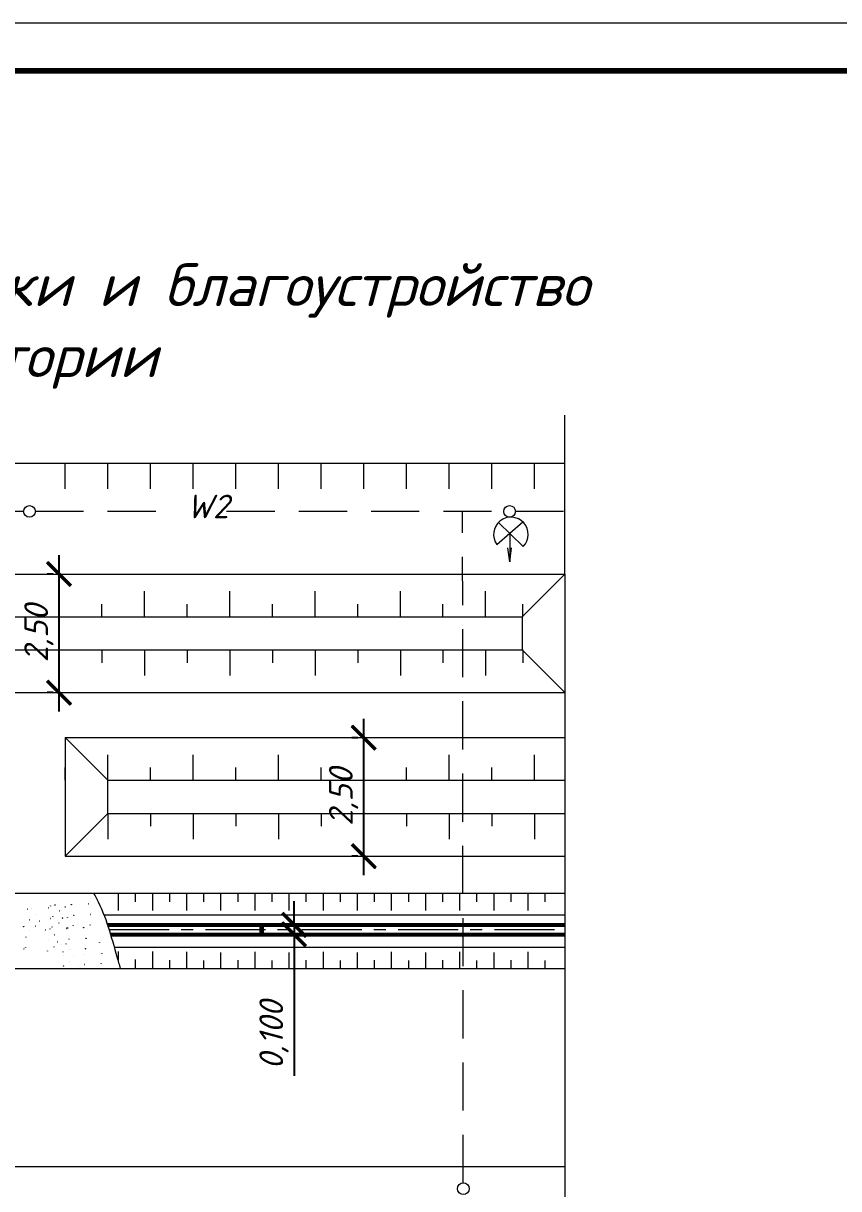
# Model space of a CAD drawing. Header units: millimetres. Extents: x 27137 to 30937, y -4667 to -569.
# Drawn here: x 28655.9 to 28741.9, y -691.6 to -568.7 of the extents above; entities that cross this region are included whole.
import ezdxf

# ---------------------------------------------------------------- set-up
doc = ezdxf.new("R2010")
doc.units = ezdxf.units.MM
doc.header["$LTSCALE"] = 0.4
doc.linetypes.add('осевая', pattern=[50.8, 31.75, -6.35, 6.35, -6.35])
doc.linetypes.add('штриховаяX2', pattern=[38.1, 25.4, -12.7])
doc.layers.add('здания', color=7, linetype='Continuous', lineweight=40)
doc.styles.add('Isocpeur', font='isocpeui.ttf', dxfattribs={"height": 2.5})
doc.styles.get("Standard").update_dxf_attribs({"font": 'isocpeui.ttf', "height": 2.5})
doc.dimstyles.new('06', dxfattribs={"dimtxt": 2.5, "dimasz": 2.5, "dimexe": 1.25, "dimexo": 0.625, "dimtad": 1, "dimdec": 0, "dimlfac": 200, "dimtxsty": 'Standard', "dimblk": 'OBLIQUE', "dimcen": 2.5, "dimdle": 2, "dimadec": 0, "dimazin": 0, "dimtfac": 1, "dimtdec": 0, "dimtmove": 0, "dimatfit": 3, "dimldrblk": 'OBLIQUE', "dimfxl": 1, "dimarcsym": 0})

# ---------------------------------------------------------------- blocks, each defined once
blk = doc.blocks.new('_Oblique')
at = {"color": 0, "linetype": 'ByBlock', "lineweight": -2}
blk.add_line((-0.5, -0.5), (0.5, 0.5), dxfattribs=at)
blk = doc.blocks.new('*D413')
at = {"color": 0, "lineweight": -2, "transparency": 16777216}
for p, q in [((28659.68, -641.29), (28659.68, -624.79)), ((28659.06, -626.79), (28658.43, -626.79)), ((28659.06, -639.29), (28658.43, -639.29))]:
    blk.add_line(p, q, dxfattribs=at)
at = {"layer": 'Defpoints', "color": 0, "transparency": 16777216}
for p in [(28659.68, -626.79), (28659.68, -626.79), (28659.68, -639.29)]:
    blk.add_point(p, dxfattribs=at)
at = {"color": 0, "lineweight": -2, "transparency": 16777216, "xscale": 2.5, "yscale": 2.5, "zscale": 2.5}
for p, rotation in [((28659.68, -626.79), 90), ((28659.68, -639.29), 270)]:
    blk.add_blockref('_Oblique', p, dxfattribs=dict(at, rotation=rotation))
at = {"color": 0, "lineweight": 15, "transparency": 16777216, "insert": (28657.56, -633.04), "char_height": 2.5, "attachment_point": 5, "rotation": 90, "style": 'Isocpeur'}
blk.add_mtext('2,50', dxfattribs=at)
blk = doc.blocks.new('*D418')
at = {"color": 0, "lineweight": -2, "transparency": 16777216}
for p, q in [((28691.82, -658.54), (28691.82, -642.04)), ((28691.2, -644.04), (28690.57, -644.04)), ((28691.2, -656.54), (28690.57, -656.54))]:
    blk.add_line(p, q, dxfattribs=at)
at = {"layer": 'Defpoints', "color": 0, "transparency": 16777216}
for p in [(28691.82, -644.04), (28691.82, -644.04), (28691.82, -656.54)]:
    blk.add_point(p, dxfattribs=at)
at = {"color": 0, "lineweight": -2, "transparency": 16777216, "xscale": 2.5, "yscale": 2.5, "zscale": 2.5}
for p, rotation in [((28691.82, -644.04), 90), ((28691.82, -656.54), 270)]:
    blk.add_blockref('_Oblique', p, dxfattribs=dict(at, rotation=rotation))
at = {"color": 0, "lineweight": 15, "transparency": 16777216, "insert": (28689.7, -650.29), "char_height": 2.5, "attachment_point": 5, "rotation": 90, "style": 'Isocpeur'}
blk.add_mtext('2,50', dxfattribs=at)
blk = doc.blocks.new('*D436')
at = {"color": 0, "lineweight": -2, "transparency": 16777216}
for p, q in [((28684.48, -663.79), (28684.48, -661.29)), ((28687.45, -663.79), (28683.23, -663.79)), ((28684.48, -663.79), (28684.48, -664.79)), ((28687.45, -664.79), (28683.23, -664.79)), ((28684.48, -664.79), (28684.48, -679.7))]:
    blk.add_line(p, q, dxfattribs=at)
at = {"layer": 'Defpoints', "color": 0, "transparency": 16777216}
for p in [(28688.07, -663.79), (28684.48, -664.79), (28688.07, -664.79)]:
    blk.add_point(p, dxfattribs=at)
at = {"color": 0, "lineweight": -2, "transparency": 16777216, "xscale": 2.5, "yscale": 2.5, "zscale": 2.5}
for p, rotation in [((28684.48, -663.79), 270), ((28684.48, -664.79), 90)]:
    blk.add_blockref('_Oblique', p, dxfattribs=dict(at, rotation=rotation))
at = {"color": 0, "lineweight": 15, "transparency": 16777216, "insert": (28682.36, -675.42), "char_height": 2.5, "attachment_point": 5, "rotation": 90, "style": 'Isocpeur'}
blk.add_mtext('0,100', dxfattribs=at)
blk = doc.blocks.new('_ArchTick')
at = {"color": 0, "linetype": 'ByBlock', "const_width": 0.15}
blk.add_lwpolyline([(-0.5, -0.5), (0.5, 0.5)], dxfattribs=at)

msp = doc.modelspace()

# ---------------------------------------------------------------- linework, layer by layer
at = {"lineweight": 15, "ltscale": 0.5}
for p, q in [((28713.0342, -615.0093), (28713.0342, -610.0093)), ((28713.0342, -626.7868), (28713.0342, -615.0093)), ((28705.8601, -623.6736), (28708.5942, -621.2749)), ((28708.6516, -623.8812), (28706.0343, -621.3312)), ((28707.2168, -622.4833), (28707.2168, -625.4943)), ((28707.2168, -625.4943), (28707.0227, -624.0244)), ((28707.2168, -625.4943), (28707.4082, -624.028)), ((28610.1826, -626.7868), (28713.0342, -626.7868)), ((28713.0342, -626.7868), (28713.0342, -713.3333)), ((28614.6826, -631.2868), (28708.5342, -631.2868)), ((28708.5342, -631.2868), (28708.5342, -634.7868)), ((28614.6826, -634.7868), (28708.5342, -634.7868)), ((28610.1826, -639.2868), (28713.0342, -639.2868)), ((28660.3213, -644.0368), (28713.0342, -644.0368)), ((28660.3213, -644.0368), (28660.3213, -656.5368)), ((28664.8213, -648.5368), (28713.0342, -648.5368)), ((28664.8213, -652.0368), (28664.8213, -648.5368)), ((28664.8213, -652.0368), (28713.0342, -652.0368)), ((28660.3213, -656.5368), (28713.0342, -656.5368)), ((28648.6506, -660.4591), (28713.0342, -660.4591)), ((28664.4168, -662.7291), (28713.0342, -662.7291)), ((28664.9575, -663.7868), (28682.1056, -663.7868)), ((28665.4969, -666.1291), (28713.0342, -666.1291)), ((28623.0873, -668.3991), (28713.0342, -668.3991)), ((28178.1826, -689.2868), (28713.0342, -689.2868))]:
    msp.add_line(p, q, dxfattribs=at)
at = {"lineweight": 15}
for p, q in [((28178.1826, -615.0909), (28713.0342, -615.0909)), ((28660.3213, -617.7909), (28660.3213, -615.0909)), ((28664.8213, -617.7909), (28664.8213, -615.0909)), ((28669.3213, -617.7909), (28669.3213, -615.0909)), ((28673.8213, -617.7909), (28673.8213, -615.0909)), ((28678.3213, -617.7909), (28678.3213, -615.0909)), ((28682.8213, -617.7909), (28682.8213, -615.0909)), ((28687.3213, -617.7909), (28687.3213, -615.0909)), ((28687.3213, -617.7909), (28687.3213, -615.0909)), ((28691.8213, -617.7909), (28691.8213, -615.0909)), ((28691.8213, -617.7909), (28691.8213, -615.0909)), ((28696.3213, -617.7909), (28696.3213, -615.0909)), ((28700.8213, -617.7909), (28700.8213, -615.0909)), ((28705.3213, -617.7909), (28705.3213, -615.0909)), ((28705.3213, -617.7909), (28705.3213, -615.0909)), ((28709.8213, -617.7909), (28709.8213, -615.0909)), ((28713.0342, -626.7868), (28708.5342, -631.2868)), ((28659.6826, -631.2868), (28659.6826, -628.5868)), ((28659.6826, -631.2868), (28659.6826, -628.5868)), ((28659.6826, -631.2868), (28659.6826, -628.5868)), ((28659.6826, -631.2868), (28659.6826, -628.5868)), ((28659.6826, -631.2868), (28659.6826, -628.5868)), ((28659.6826, -631.2868), (28659.6826, -628.5868)), ((28659.6826, -631.2868), (28659.6826, -628.5868)), ((28659.6826, -631.2868), (28659.6826, -628.5868)), ((28659.6826, -631.2868), (28659.6826, -628.5868)), ((28659.6826, -631.2868), (28659.6826, -628.5868)), ((28668.6826, -631.2868), (28668.6826, -628.5868)), ((28668.6826, -631.2868), (28668.6826, -628.5868)), ((28668.6826, -631.2868), (28668.6826, -628.5868)), ((28668.6826, -631.2868), (28668.6826, -628.5868)), ((28677.6826, -631.2868), (28677.6826, -628.5868)), ((28677.6826, -631.2868), (28677.6826, -628.5868)), ((28677.6826, -631.2868), (28677.6826, -628.5868)), ((28677.6826, -631.2868), (28677.6826, -628.5868)), ((28677.6826, -631.2868), (28677.6826, -628.5868)), ((28677.6826, -631.2868), (28677.6826, -628.5868)), ((28677.6826, -631.2868), (28677.6826, -628.5868)), ((28677.6826, -631.2868), (28677.6826, -628.5868)), ((28677.6826, -631.2868), (28677.6826, -628.5868)), ((28677.6826, -631.2868), (28677.6826, -628.5868)), ((28677.6826, -631.2868), (28677.6826, -628.5868)), ((28677.6826, -631.2868), (28677.6826, -628.5868)), ((28686.6826, -631.2868), (28686.6826, -628.5868)), ((28686.6826, -631.2868), (28686.6826, -628.5868)), ((28686.6826, -631.2868), (28686.6826, -628.5868)), ((28686.6826, -631.2868), (28686.6826, -628.5868)), ((28686.6826, -631.2868), (28686.6826, -628.5868)), ((28686.6826, -631.2868), (28686.6826, -628.5868)), ((28686.6826, -631.2868), (28686.6826, -628.5868)), ((28686.6826, -631.2868), (28686.6826, -628.5868)), ((28695.6826, -631.2868), (28695.6826, -628.5868)), ((28695.6826, -631.2868), (28695.6826, -628.5868)), ((28695.6826, -631.2868), (28695.6826, -628.5868)), ((28695.6826, -631.2868), (28695.6826, -628.5868)), ((28695.6826, -631.2868), (28695.6826, -628.5868)), ((28695.6826, -631.2868), (28695.6826, -628.5868)), ((28704.6826, -631.2868), (28704.6826, -628.5868)), ((28704.6826, -631.2868), (28704.6826, -628.5868)), ((28704.6826, -631.2868), (28704.6826, -628.5868)), ((28704.6826, -631.2868), (28704.6826, -628.5868)), ((28664.1826, -631.2868), (28664.1826, -629.9368)), ((28664.1826, -631.2868), (28664.1826, -629.9368)), ((28673.1826, -631.2868), (28673.1826, -629.9368)), ((28682.1826, -631.2868), (28682.1826, -629.9368)), ((28682.1826, -631.2868), (28682.1826, -629.9368)), ((28682.1826, -631.2868), (28682.1826, -629.9368)), ((28682.1826, -631.2868), (28682.1826, -629.9368)), ((28691.1826, -631.2868), (28691.1826, -629.9368)), ((28700.1826, -631.2868), (28700.1826, -629.9368)), ((28700.1826, -631.2868), (28700.1826, -629.9368)), ((28708.5968, -631.2868), (28708.5968, -629.9368)), ((28659.6826, -634.7868), (28659.6826, -637.4868)), ((28659.6826, -634.7868), (28659.6826, -637.4868)), ((28659.6826, -634.7868), (28659.6826, -637.4868)), ((28659.6826, -634.7868), (28659.6826, -637.4868)), ((28659.6826, -634.7868), (28659.6826, -637.4868)), ((28659.6826, -634.7868), (28659.6826, -637.4868)), ((28659.6826, -634.7868), (28659.6826, -637.4868)), ((28659.6826, -634.7868), (28659.6826, -637.4868)), ((28659.6826, -634.7868), (28659.6826, -637.4868)), ((28659.6826, -634.7868), (28659.6826, -637.4868)), ((28664.1826, -634.7868), (28664.1826, -636.1368)), ((28664.1826, -634.7868), (28664.1826, -636.1368)), ((28668.6826, -634.7868), (28668.6826, -637.4868)), ((28668.6826, -634.7868), (28668.6826, -637.4868)), ((28668.6826, -634.7868), (28668.6826, -637.4868)), ((28668.6826, -634.7868), (28668.6826, -637.4868)), ((28673.1826, -634.7868), (28673.1826, -636.1368)), ((28677.6826, -634.7868), (28677.6826, -637.4868)), ((28677.6826, -634.7868), (28677.6826, -637.4868)), ((28677.6826, -634.7868), (28677.6826, -637.4868)), ((28677.6826, -634.7868), (28677.6826, -637.4868)), ((28677.6826, -634.7868), (28677.6826, -637.4868)), ((28677.6826, -634.7868), (28677.6826, -637.4868)), ((28677.6826, -634.7868), (28677.6826, -637.4868)), ((28677.6826, -634.7868), (28677.6826, -637.4868)), ((28677.6826, -634.7868), (28677.6826, -637.4868)), ((28677.6826, -634.7868), (28677.6826, -637.4868)), ((28677.6826, -634.7868), (28677.6826, -637.4868)), ((28677.6826, -634.7868), (28677.6826, -637.4868)), ((28682.1826, -634.7868), (28682.1826, -636.1368)), ((28682.1826, -634.7868), (28682.1826, -636.1368)), ((28682.1826, -634.7868), (28682.1826, -636.1368)), ((28682.1826, -634.7868), (28682.1826, -636.1368)), ((28686.6826, -634.7868), (28686.6826, -637.4868)), ((28686.6826, -634.7868), (28686.6826, -637.4868)), ((28686.6826, -634.7868), (28686.6826, -637.4868)), ((28686.6826, -634.7868), (28686.6826, -637.4868)), ((28686.6826, -634.7868), (28686.6826, -637.4868)), ((28686.6826, -634.7868), (28686.6826, -637.4868)), ((28686.6826, -634.7868), (28686.6826, -637.4868)), ((28686.6826, -634.7868), (28686.6826, -637.4868)), ((28691.1826, -634.7868), (28691.1826, -636.1368)), ((28695.6826, -634.7868), (28695.6826, -637.4868)), ((28695.6826, -634.7868), (28695.6826, -637.4868)), ((28695.6826, -634.7868), (28695.6826, -637.4868)), ((28695.6826, -634.7868), (28695.6826, -637.4868)), ((28695.6826, -634.7868), (28695.6826, -637.4868)), ((28695.6826, -634.7868), (28695.6826, -637.4868)), ((28700.1826, -634.7868), (28700.1826, -636.1368)), ((28700.1826, -634.7868), (28700.1826, -636.1368)), ((28704.6826, -634.7868), (28704.6826, -637.4868)), ((28704.6826, -634.7868), (28704.6826, -637.4868)), ((28704.6826, -634.7868), (28704.6826, -637.4868)), ((28704.6826, -634.7868), (28704.6826, -637.4868)), ((28708.5342, -634.7868), (28713.0342, -639.2868)), ((28708.5968, -634.7868), (28708.5968, -636.1368)), ((28660.3213, -644.0368), (28664.8213, -648.5368)), ((28664.8213, -648.5368), (28664.8213, -645.8368)), ((28664.8213, -648.5368), (28664.8213, -645.8368)), ((28664.8213, -648.5368), (28664.8213, -645.8368)), ((28664.8213, -648.5368), (28664.8213, -645.8368)), ((28664.8213, -648.5368), (28664.8213, -645.8368)), ((28664.8213, -648.5368), (28664.8213, -645.8368)), ((28664.8213, -648.5368), (28664.8213, -645.8368)), ((28664.8213, -648.5368), (28664.8213, -645.8368)), ((28673.8213, -648.5368), (28673.8213, -645.8368)), ((28673.8213, -648.5368), (28673.8213, -645.8368)), ((28682.8213, -648.5368), (28682.8213, -645.8368)), ((28682.8213, -648.5368), (28682.8213, -645.8368)), ((28682.8213, -648.5368), (28682.8213, -645.8368)), ((28682.8213, -648.5368), (28682.8213, -645.8368)), ((28682.8213, -648.5368), (28682.8213, -645.8368)), ((28682.8213, -648.5368), (28682.8213, -645.8368)), ((28682.8213, -648.5368), (28682.8213, -645.8368)), ((28682.8213, -648.5368), (28682.8213, -645.8368)), ((28691.8213, -648.5368), (28691.8213, -645.8368)), ((28691.8213, -648.5368), (28691.8213, -645.8368)), ((28700.8213, -648.5368), (28700.8213, -645.8368)), ((28700.8213, -648.5368), (28700.8213, -645.8368)), ((28700.8213, -648.5368), (28700.8213, -645.8368)), ((28700.8213, -648.5368), (28700.8213, -645.8368)), ((28700.8213, -648.5368), (28700.8213, -645.8368)), ((28700.8213, -648.5368), (28700.8213, -645.8368)), ((28700.8213, -648.5368), (28700.8213, -645.8368)), ((28700.8213, -648.5368), (28700.8213, -645.8368)), ((28709.8213, -648.5368), (28709.8213, -645.8368)), ((28709.8213, -648.5368), (28709.8213, -645.8368)), ((28660.3213, -648.5368), (28660.3213, -647.1868)), ((28669.3213, -648.5368), (28669.3213, -647.1868)), ((28678.3213, -648.5368), (28678.3213, -647.1868)), ((28687.3213, -648.5368), (28687.3213, -647.1868)), ((28696.3213, -648.5368), (28696.3213, -647.1868)), ((28705.3213, -648.5368), (28705.3213, -647.1868)), ((28664.8213, -652.0368), (28660.3213, -656.5368)), ((28664.8213, -652.0368), (28664.8213, -654.7368)), ((28664.8213, -652.0368), (28664.8213, -654.7368)), ((28664.8213, -652.0368), (28664.8213, -654.7368)), ((28664.8213, -652.0368), (28664.8213, -654.7368)), ((28664.8213, -652.0368), (28664.8213, -654.7368)), ((28664.8213, -652.0368), (28664.8213, -654.7368)), ((28664.8213, -652.0368), (28664.8213, -654.7368)), ((28664.8213, -652.0368), (28664.8213, -654.7368)), ((28669.3213, -652.0368), (28669.3213, -653.3868)), ((28673.8213, -652.0368), (28673.8213, -654.7368)), ((28673.8213, -652.0368), (28673.8213, -654.7368)), ((28673.8213, -652.0368), (28673.8213, -654.7368)), ((28673.8213, -652.0368), (28673.8213, -654.7368)), ((28673.8213, -652.0368), (28673.8213, -654.7368)), ((28673.8213, -652.0368), (28673.8213, -654.7368)), ((28673.8213, -652.0368), (28673.8213, -654.7368)), ((28673.8213, -652.0368), (28673.8213, -654.7368)), ((28678.3213, -652.0368), (28678.3213, -653.3868)), ((28678.3213, -652.0368), (28678.3213, -653.3868)), ((28682.8213, -652.0368), (28682.8213, -654.7368)), ((28682.8213, -652.0368), (28682.8213, -654.7368)), ((28682.8213, -652.0368), (28682.8213, -654.7368)), ((28682.8213, -652.0368), (28682.8213, -654.7368)), ((28682.8213, -652.0368), (28682.8213, -654.7368)), ((28682.8213, -652.0368), (28682.8213, -654.7368)), ((28682.8213, -652.0368), (28682.8213, -654.7368)), ((28682.8213, -652.0368), (28682.8213, -654.7368)), ((28682.8213, -652.0368), (28682.8213, -654.7368)), ((28682.8213, -652.0368), (28682.8213, -654.7368)), ((28682.8213, -652.0368), (28682.8213, -654.7368)), ((28682.8213, -652.0368), (28682.8213, -654.7368)), ((28682.8213, -652.0368), (28682.8213, -654.7368)), ((28682.8213, -652.0368), (28682.8213, -654.7368)), ((28682.8213, -652.0368), (28682.8213, -654.7368)), ((28682.8213, -652.0368), (28682.8213, -654.7368)), ((28682.8213, -652.0368), (28682.8213, -654.7368)), ((28682.8213, -652.0368), (28682.8213, -654.7368)), ((28687.3213, -652.0368), (28687.3213, -653.3868)), ((28687.3213, -652.0368), (28687.3213, -653.3868)), ((28687.3213, -652.0368), (28687.3213, -653.3868)), ((28691.8213, -652.0368), (28691.8213, -654.7368)), ((28691.8213, -652.0368), (28691.8213, -654.7368)), ((28691.8213, -652.0368), (28691.8213, -654.7368)), ((28691.8213, -652.0368), (28691.8213, -654.7368)), ((28691.8213, -652.0368), (28691.8213, -654.7368)), ((28691.8213, -652.0368), (28691.8213, -654.7368)), ((28691.8213, -652.0368), (28691.8213, -654.7368)), ((28691.8213, -652.0368), (28691.8213, -654.7368)), ((28696.3213, -652.0368), (28696.3213, -653.3868)), ((28696.3213, -652.0368), (28696.3213, -653.3868)), ((28700.8213, -652.0368), (28700.8213, -654.7368)), ((28700.8213, -652.0368), (28700.8213, -654.7368)), ((28700.8213, -652.0368), (28700.8213, -654.7368)), ((28700.8213, -652.0368), (28700.8213, -654.7368)), ((28700.8213, -652.0368), (28700.8213, -654.7368)), ((28700.8213, -652.0368), (28700.8213, -654.7368)), ((28700.8213, -652.0368), (28700.8213, -654.7368)), ((28700.8213, -652.0368), (28700.8213, -654.7368)), ((28700.8213, -652.0368), (28700.8213, -654.7368)), ((28700.8213, -652.0368), (28700.8213, -654.7368)), ((28700.8213, -652.0368), (28700.8213, -654.7368)), ((28700.8213, -652.0368), (28700.8213, -654.7368)), ((28700.8213, -652.0368), (28700.8213, -654.7368)), ((28700.8213, -652.0368), (28700.8213, -654.7368)), ((28700.8213, -652.0368), (28700.8213, -654.7368)), ((28700.8213, -652.0368), (28700.8213, -654.7368)), ((28700.8213, -652.0368), (28700.8213, -654.7368)), ((28700.8213, -652.0368), (28700.8213, -654.7368)), ((28705.3213, -652.0368), (28705.3213, -653.3868)), ((28705.3213, -652.0368), (28705.3213, -653.3868)), ((28709.8213, -652.0368), (28709.8213, -654.7368)), ((28709.8213, -652.0368), (28709.8213, -654.7368)), ((28665.9272, -660.4591), (28665.9272, -662.2591)), ((28667.7272, -660.4591), (28667.7272, -661.3591)), ((28669.5272, -660.4591), (28669.5272, -662.2591)), ((28669.5272, -660.4591), (28669.5272, -662.2591)), ((28671.3272, -660.4591), (28671.3272, -661.3591)), ((28671.3272, -660.4591), (28671.3272, -661.3591)), ((28671.3272, -660.4591), (28671.3272, -661.3591)), ((28673.1272, -660.4591), (28673.1272, -662.2591)), ((28673.1272, -660.4591), (28673.1272, -662.2591)), ((28674.9272, -660.4591), (28674.9272, -661.3591)), ((28674.9272, -660.4591), (28674.9272, -661.3591)), ((28674.9272, -660.4591), (28674.9272, -661.3591)), ((28676.7272, -660.4591), (28676.7272, -662.2591)), ((28676.7272, -660.4591), (28676.7272, -662.2591)), ((28678.5272, -660.4591), (28678.5272, -661.3591)), ((28678.5272, -660.4591), (28678.5272, -661.3591)), ((28678.5272, -660.4591), (28678.5272, -661.3591)), ((28680.3272, -660.4591), (28680.3272, -662.2591)), ((28680.3272, -660.4591), (28680.3272, -662.2591)), ((28682.1272, -660.4591), (28682.1272, -661.3591)), ((28682.1272, -660.4591), (28682.1272, -661.3591)), ((28682.1272, -660.4591), (28682.1272, -661.3591)), ((28683.9272, -660.4591), (28683.9272, -662.2591)), ((28683.9272, -660.4591), (28683.9272, -662.2591)), ((28685.7272, -660.4591), (28685.7272, -661.3591)), ((28685.7272, -660.4591), (28685.7272, -661.3591)), ((28685.7272, -660.4591), (28685.7272, -661.3591)), ((28687.5272, -660.4591), (28687.5272, -662.2591)), ((28687.5272, -660.4591), (28687.5272, -662.2591)), ((28689.3272, -660.4591), (28689.3272, -661.3591)), ((28689.3272, -660.4591), (28689.3272, -661.3591)), ((28689.3272, -660.4591), (28689.3272, -661.3591)), ((28691.1272, -660.4591), (28691.1272, -662.2591)), ((28691.1272, -660.4591), (28691.1272, -662.2591)), ((28691.1272, -660.4591), (28691.1272, -662.2591)), ((28692.9272, -660.4591), (28692.9272, -661.3591)), ((28692.9272, -660.4591), (28692.9272, -661.3591)), ((28692.9272, -660.4591), (28692.9272, -661.3591)), ((28692.9272, -660.4591), (28692.9272, -661.3591)), ((28694.7272, -660.4591), (28694.7272, -662.2591)), ((28694.7272, -660.4591), (28694.7272, -662.2591)), ((28694.7272, -660.4591), (28694.7272, -662.2591)), ((28694.7272, -660.4591), (28694.7272, -662.2591)), ((28696.5272, -660.4591), (28696.5272, -661.3591)), ((28696.5272, -660.4591), (28696.5272, -661.3591)), ((28696.5272, -660.4591), (28696.5272, -661.3591)), ((28696.5272, -660.4591), (28696.5272, -661.3591)), ((28696.5272, -660.4591), (28696.5272, -661.3591)), ((28696.5272, -660.4591), (28696.5272, -661.3591)), ((28698.3272, -660.4591), (28698.3272, -662.2591)), ((28698.3272, -660.4591), (28698.3272, -662.2591)), ((28698.3272, -660.4591), (28698.3272, -662.2591)), ((28698.3272, -660.4591), (28698.3272, -662.2591)), ((28700.1272, -660.4591), (28700.1272, -661.3591)), ((28700.1272, -660.4591), (28700.1272, -661.3591)), ((28700.1272, -660.4591), (28700.1272, -661.3591)), ((28700.1272, -660.4591), (28700.1272, -661.3591)), ((28700.1272, -660.4591), (28700.1272, -661.3591)), ((28700.1272, -660.4591), (28700.1272, -661.3591)), ((28701.9272, -660.4591), (28701.9272, -662.2591)), ((28701.9272, -660.4591), (28701.9272, -662.2591)), ((28701.9272, -660.4591), (28701.9272, -662.2591)), ((28703.7272, -660.4591), (28703.7272, -661.3591)), ((28703.7272, -660.4591), (28703.7272, -661.3591)), ((28703.7272, -660.4591), (28703.7272, -661.3591)), ((28703.7272, -660.4591), (28703.7272, -661.3591)), ((28703.7272, -660.4591), (28703.7272, -661.3591)), ((28705.5272, -660.4591), (28705.5272, -662.2591)), ((28705.5272, -660.4591), (28705.5272, -662.2591)), ((28707.3272, -660.4591), (28707.3272, -661.3591)), ((28707.3272, -660.4591), (28707.3272, -661.3591)), ((28707.3272, -660.4591), (28707.3272, -661.3591)), ((28709.1272, -660.4591), (28709.1272, -662.2591)), ((28710.9272, -660.4591), (28710.9272, -661.3591)), ((28710.9272, -660.4591), (28710.9272, -661.3591)), ((28665.9272, -666.5837), (28665.9272, -667.6525)), ((28667.7272, -667.4545), (28667.7272, -668.3991)), ((28669.5272, -666.5991), (28669.5272, -668.3991)), ((28671.3272, -667.4991), (28671.3272, -668.3991)), ((28671.3272, -667.4991), (28671.3272, -668.3991)), ((28673.1272, -666.6438), (28673.1272, -668.3991)), ((28674.9272, -667.5421), (28674.9272, -668.3991)), ((28674.9272, -667.5438), (28674.9272, -668.3991)), ((28674.9272, -667.5438), (28674.9272, -668.3991)), ((28676.7272, -666.6885), (28676.7272, -668.3991)), ((28678.5272, -667.4991), (28678.5272, -668.3991)), ((28678.5272, -667.4991), (28678.5272, -668.3991)), ((28678.5272, -667.5885), (28678.5272, -668.3991)), ((28680.3272, -666.6438), (28680.3272, -668.3991)), ((28682.1272, -667.5421), (28682.1272, -668.3991)), ((28682.1272, -667.5438), (28682.1272, -668.3991)), ((28682.1272, -667.5438), (28682.1272, -668.3991)), ((28683.9272, -666.6885), (28683.9272, -668.3991)), ((28685.7272, -667.4991), (28685.7272, -668.3991)), ((28685.7272, -667.4991), (28685.7272, -668.3991)), ((28685.7272, -667.5885), (28685.7272, -668.3991)), ((28687.5272, -666.6438), (28687.5272, -668.3991)), ((28689.3272, -667.5421), (28689.3272, -668.3991)), ((28689.3272, -667.5438), (28689.3272, -668.3991)), ((28689.3272, -667.5438), (28689.3272, -668.3991)), ((28691.1272, -666.6885), (28691.1272, -668.3991)), ((28692.9272, -667.4991), (28692.9272, -668.3991)), ((28692.9272, -667.4991), (28692.9272, -668.3991)), ((28692.9272, -667.5885), (28692.9272, -668.3991)), ((28694.7272, -666.6438), (28694.7272, -668.3991)), ((28696.5272, -667.5421), (28696.5272, -668.3991)), ((28696.5272, -667.5438), (28696.5272, -668.3991)), ((28696.5272, -667.5438), (28696.5272, -668.3991)), ((28698.3272, -666.6885), (28698.3272, -668.3991)), ((28700.1272, -667.4991), (28700.1272, -668.3991)), ((28700.1272, -667.4991), (28700.1272, -668.3991)), ((28700.1272, -667.5885), (28700.1272, -668.3991)), ((28701.9272, -666.6438), (28701.9272, -668.3991)), ((28703.7272, -667.5421), (28703.7272, -668.3991)), ((28703.7272, -667.5438), (28703.7272, -668.3991)), ((28703.7272, -667.5438), (28703.7272, -668.3991)), ((28705.5272, -666.6885), (28705.5272, -668.3991)), ((28707.3272, -667.4991), (28707.3272, -668.3991)), ((28707.3272, -667.4991), (28707.3272, -668.3991)), ((28707.3272, -667.5885), (28707.3272, -668.3991)), ((28709.1272, -666.6438), (28709.1272, -668.3991)), ((28710.9272, -667.5421), (28710.9272, -668.3991)), ((28710.9272, -667.5438), (28710.9272, -668.3991)), ((28710.9272, -667.5438), (28710.9272, -668.3991))]:
    msp.add_line(p, q, dxfattribs=at)
at = {"linetype": 'штриховаяX2', "lineweight": 15, "ltscale": 0.5}
for p, q in [((28606.6125, -620.1586), (28655.9499, -620.1586)), ((28657.1831, -620.1586), (28672.325, -620.1586)), ((28677.359, -620.1586), (28706.5857, -620.1586)), ((28702.3223, -691.004), (28702.2519, -620.1586)), ((28707.8189, -620.1586), (28713.0342, -620.1586))]:
    msp.add_line(p, q, dxfattribs=at)
at = {"lineweight": 53, "ltscale": 0.5}
for p, q in [((28664.796, -663.7868), (28713.0342, -663.7868)), ((28665.1108, -664.7868), (28682.1427, -664.7868)), ((28682.1427, -664.7868), (28713.0342, -664.7868))]:
    msp.add_line(p, q, dxfattribs=at)
at = {"lineweight": 60, "ltscale": 0.5}
msp.add_line((28681.0282, -663.7868), (28681.0282, -664.7868), dxfattribs=at)
at = {"linetype": 'осевая', "lineweight": 15, "ltscale": 0.5}
msp.add_line((28664.9575, -664.2868), (28713.0342, -664.2868), dxfattribs=at)
msp.add_line((28664.9575, -664.2868), (28713.0342, -664.2868), dxfattribs=at)
at = {"color": 7, "lineweight": 15}
msp.add_lwpolyline([(28130.6969, -1162.6747), (28971.6969, -1162.6747), (28971.6969, -568.6747), (28130.6969, -568.6747)], close=True, dxfattribs=at)
at = {"lineweight": 15, "const_width": 0.6}
msp.add_lwpolyline([(28150.6969, -1157.6747), (28966.6969, -1157.6747), (28966.6969, -573.6747), (28150.6969, -573.6747)], close=True, dxfattribs=at)
msp.add_lwpolyline([(28150.6969, -573.6747), (28966.6969, -573.6747), (28966.6969, -1157.6747), (28150.6969, -1157.6747)], dxfattribs=at)
at = {"lineweight": 15, "ltscale": 0.5}
for centre in [(28656.5665, -620.1679), (28707.2023, -620.1679), (28702.3229, -691.6207)]:
    msp.add_circle(centre, 0.6167, dxfattribs=at)
at = {"lineweight": 15}
for centre, radius in [((28656.3395, -662.132), 0.0095), ((28656.8172, -662.0252), 0.0096), ((28657.2798, -662.6474), 0.00596), ((28658.5463, -661.988), 0.0095), ((28658.7751, -661.8031), 0.0095), ((28659.2528, -661.6962), 0.0096), ((28659.7154, -662.3185), 0.00596), ((28660.3371, -661.9038), 0.0095), ((28660.9819, -661.659), 0.0095), ((28662.7727, -661.5749), 0.0095), ((28656.5889, -663.2545), 0.00596), ((28657.6039, -663.4003), 0.0096), ((28658.7957, -663.1105), 0.00596), ((28659.0245, -662.9256), 0.00596), ((28659.6554, -663.5984), 0.0095), ((28660.0395, -663.0713), 0.0096), ((28660.5865, -663.0263), 0.00596), ((28661.1712, -663.8779), 0.0096), ((28661.2313, -662.7815), 0.00596), ((28662.962, -663.7938), 0.0096), ((28663.0221, -662.6974), 0.00596), ((28655.9486, -663.9735), 0.0095), ((28656.198, -665.096), 0.00596), ((28656.5289, -664.3509), 0.0096), ((28657.2198, -663.9274), 0.0095), ((28658.1601, -664.4427), 0.00596), ((28658.2768, -664.3163), 0.0095), ((28658.7356, -664.2069), 0.0096), ((28658.7545, -664.2094), 0.0096), ((28658.9645, -664.022), 0.0096), ((28659.2171, -664.8317), 0.00596), ((28660.4836, -664.1722), 0.0095), ((28660.5264, -664.1227), 0.0096), ((28660.5957, -664.1138), 0.00596), ((28662.2744, -664.0881), 0.0095), ((28655.9613, -666.3317), 0.00596), ((28656.1379, -666.1924), 0.0096), ((28658.5263, -665.4388), 0.00596), ((28659.1571, -666.1116), 0.0095), ((28659.5412, -665.5845), 0.0096), ((28659.947, -665.8997), 0.0095), ((28660.4246, -665.7928), 0.0096), ((28660.733, -665.2947), 0.00596), ((28662.1537, -665.7556), 0.0095), ((28662.4637, -666.307), 0.0096), ((28662.5238, -665.2106), 0.00596), ((28663.9445, -665.6715), 0.0095), ((28658.4662, -666.5352), 0.0096), ((28660.0974, -666.627), 0.00596), ((28660.1964, -667.0221), 0.00596), ((28660.6729, -666.3911), 0.0096), ((28660.8873, -666.415), 0.00596), ((28661.2113, -667.1679), 0.0096), ((28662.4032, -666.8781), 0.00596), ((28664.1939, -666.794), 0.00596), ((28660.1363, -668.1185), 0.0096), ((28660.8272, -667.695), 0.0095), ((28661.7675, -668.2104), 0.00596), ((28662.3431, -667.9745), 0.0096), ((28664.1338, -667.8903), 0.0096)]:
    msp.add_circle(centre, radius, dxfattribs=at)
at = {"lineweight": 15, "ltscale": 0.5}
msp.add_arc((28707.3429, -622.6062), 1.8271, 315.74633, 215.748105, dxfattribs=at)
msp.add_open_spline([(28663.32, -660.4591), (28663.4296, -660.6418), (28664.6004, -662.6947), (28665.2977, -665.4895), (28666.024, -667.9886), (28666.148, -668.3991)], degree=3, knots=[4.92609065, 4.92609065, 4.92609065, 4.92609065, 5.57085721, 12.08303713, 13.37086726, 13.37086726, 13.37086726, 13.37086726], dxfattribs=at)

# ---------------------------------------------------------------- block references
at = {"layer": 'здания', "color": 7, "lineweight": 20, "xscale": 2.5, "yscale": 2.5, "zscale": 2.5, "rotation": 270}
for p in [(28659.6826, -626.7868), (28659.6826, -639.2868), (28691.8213, -644.0368), (28691.8213, -656.5368), (28684.4818, -663.7868), (28684.4818, -664.7868)]:
    msp.add_blockref('_ArchTick', p, dxfattribs=at)

# ---------------------------------------------------------------- texts
at = {"lineweight": 15, "insert": (28653.2522, -607.2265), "char_height": 4.5, "attachment_point": 8, "style": 'Isocpeur'}
msp.add_mtext_dynamic_manual_height_columns('Схема обратной засыпки и благоустройство территории', width=148.56988, gutter_width=12.5, heights=[0], dxfattribs=at)
at = {"linetype": 'штриховаяX2', "lineweight": 15, "insert": (28673.1402, -618.4057), "char_height": 2.48181, "attachment_point": 1, "style": 'Isocpeur'}
msp.add_mtext_dynamic_manual_height_columns('W2', width=3.719358, gutter_width=12.5, heights=[0], dxfattribs=at)

# ---------------------------------------------------------------- dimensions: what is measured, and where the dimension line sits
at = {"lineweight": 15}
for p1, p2, picture, middle in [((28659.6826, -639.2868), (28659.6826, -626.7868), '*D413', (28657.5576, -633.0368)), ((28691.8213, -656.5368), (28691.8213, -644.0368), '*D418', (28689.6963, -650.2868))]:
    dim = msp.add_aligned_dim(p1=p1, p2=p2, distance=0, text='2,50', dimstyle='06', override={"dimtxsty": 'Isocpeur'}, dxfattribs=at)
    dim.commit()
    dim.dimension.update_dxf_attribs({"geometry": picture, "text_midpoint": middle})
dim = msp.add_linear_dim(base=(28684.4818, -664.7868), p1=(28688.0736, -663.7868), p2=(28688.0736, -664.7868), angle=90, text='0,100', dimstyle='06', override={"dimtxsty": 'Isocpeur'}, dxfattribs=at)
dim.commit()
dim.dimension.update_dxf_attribs({"geometry": '*D436', "text_midpoint": (28684.4818, -675.422), "dimtype": 160})

doc.saveas('drawing.dxf')
